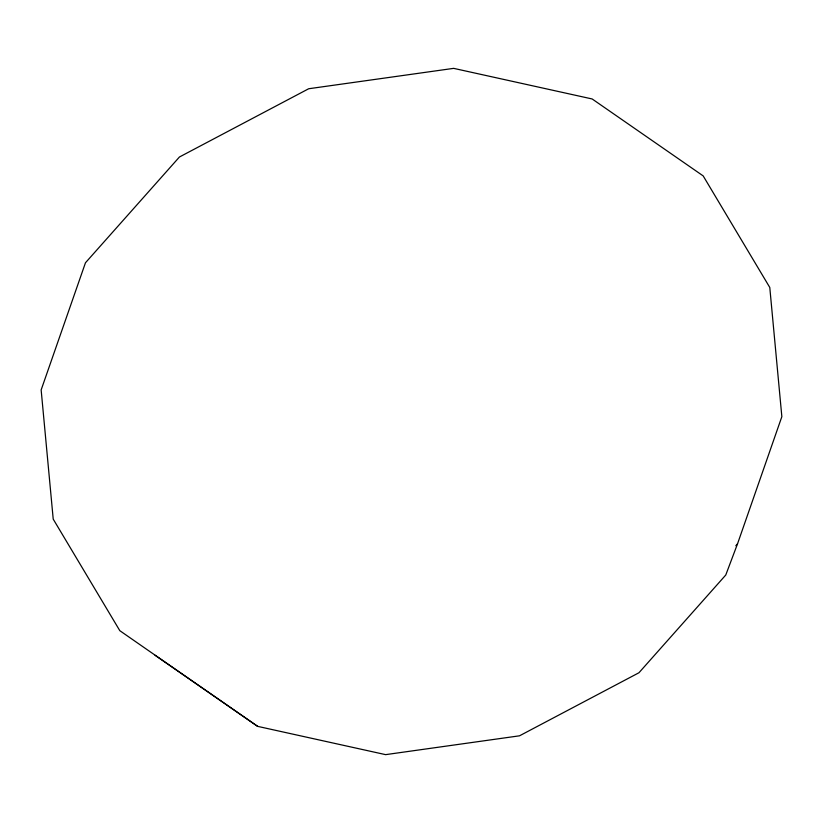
<?xml version="1.0" encoding="UTF-8"?>
<svg xmlns="http://www.w3.org/2000/svg" width="823" height="823" viewBox="0 0 823 823"><rect width="100%" height="100%" fill="white"/><g stroke="black" fill="none" stroke-linecap="round" stroke-linejoin="round"><path stroke-width="1.23" d="M737.531 543.818L781.85 416.664L769.783 287.464L703.181 175.906L592.159 98.966L453.648 68.36L308.707 88.74L179.424 157.008L85.469 262.774L41.15 389.927L53.217 519.128L119.819 630.685L257.64 726.359L385.617 754.64L519.519 735.813L638.967 672.741L725.763 575.02L737.531 543.818L735.834 545.721M155.074 655.273L257.64 726.359"/></g></svg>
